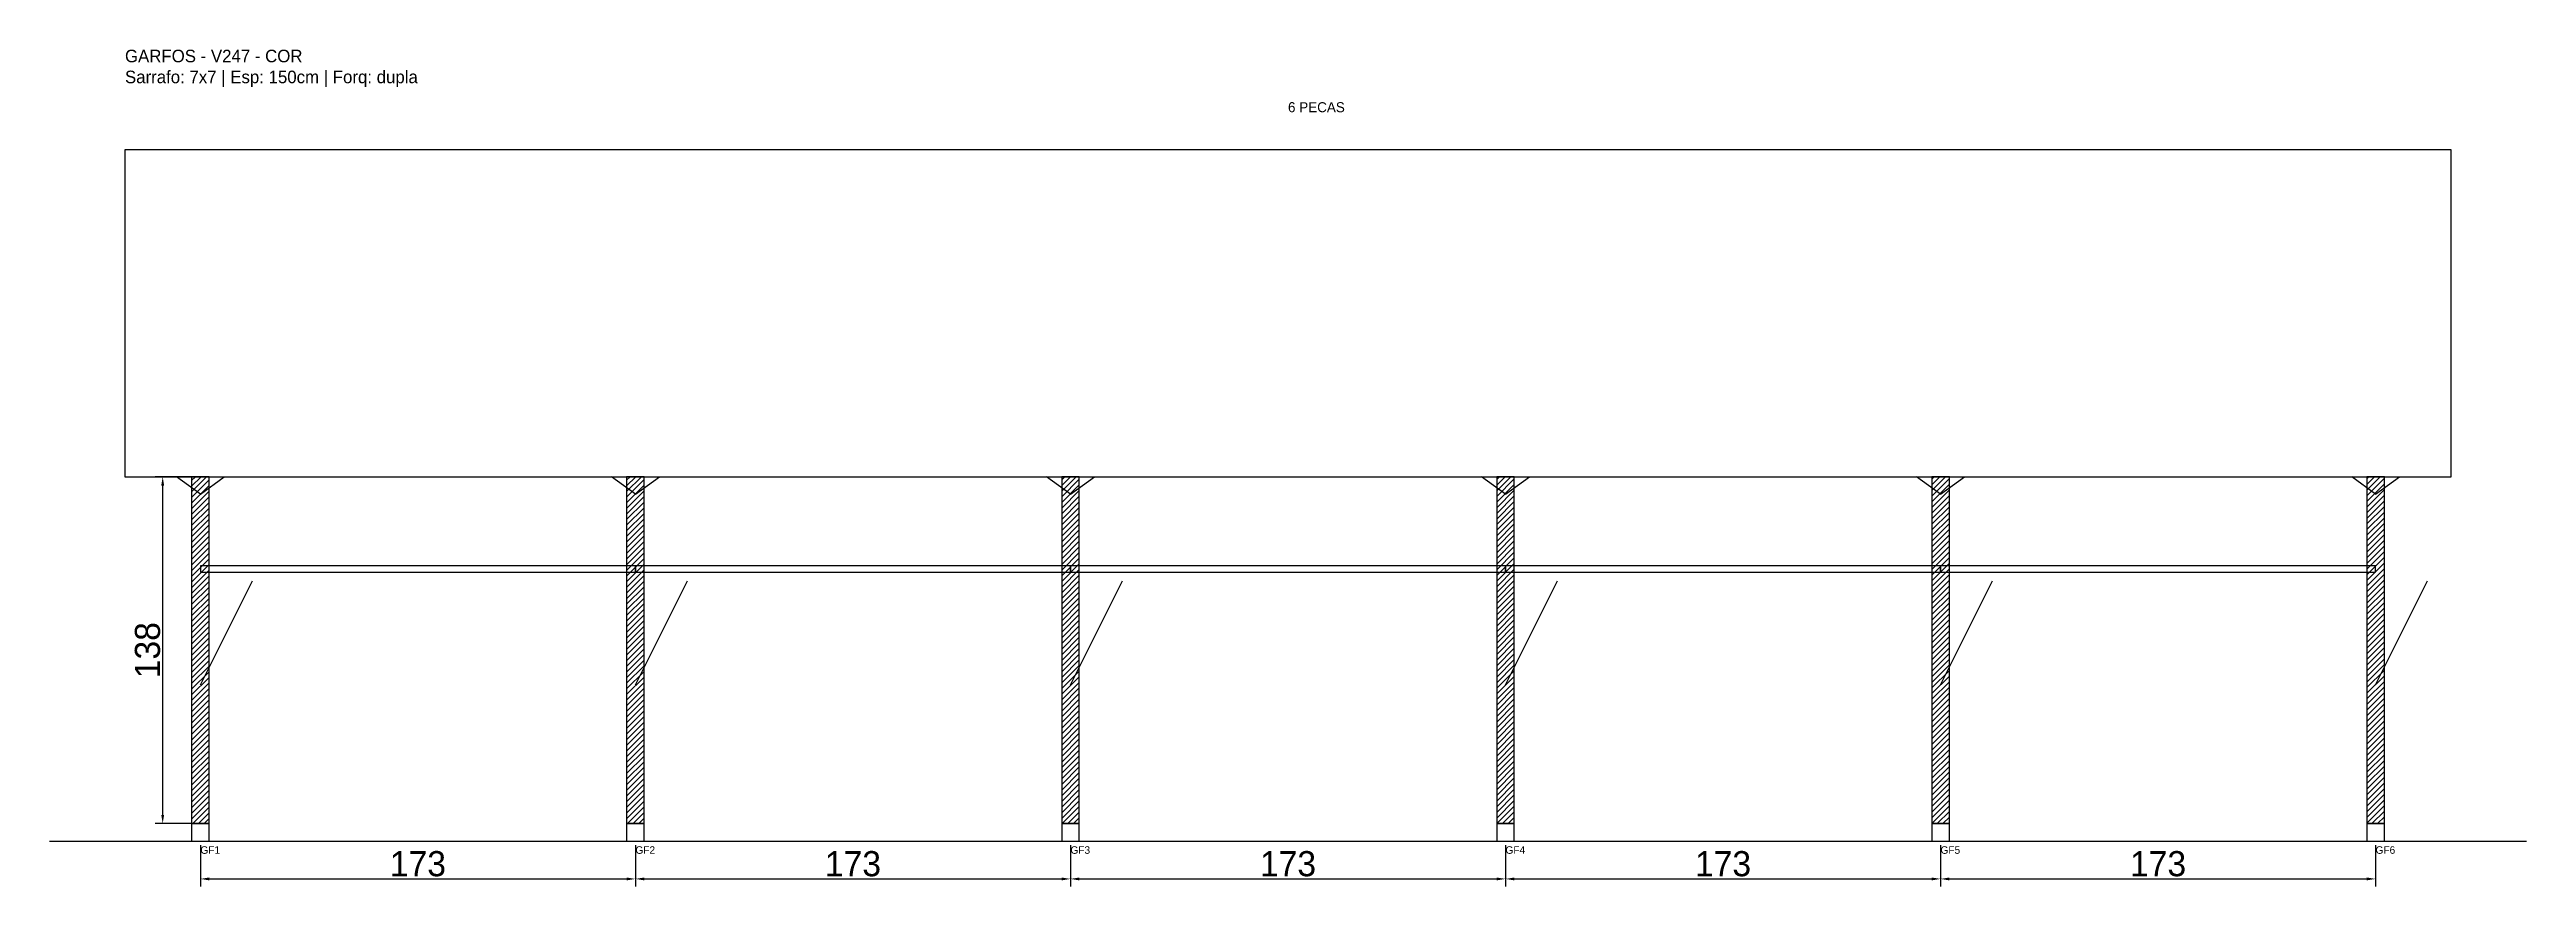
# Model space of a CAD drawing. Header units: metres. Extents: x -30 to 955, y -25 to 308.
import ezdxf

# ---------------------------------------------------------------- set-up
doc = ezdxf.new("R2010")
doc.units = ezdxf.units.M
for name, color, linetype in [('BARRA_ANCORAGEM', 1, 'Continuous'), ('COTA', 241, 'Continuous'), ('GARFOS OK', 3, 'Continuous'), ('NOME DA VIGA', 6, 'Continuous'), ('SARR_7x7', 40, 'Continuous'), ('TIRAS REESCORAMENTO', 252, 'Continuous'), ('VIGAS', 3, 'Continuous')]:
    doc.layers.add(name, color=color, linetype=linetype)
doc.dimstyles.new('EZ DXF', dxfattribs={"dimtxt": 10, "dimasz": 3.5, "dimexe": 3, "dimexo": 1.5, "dimgap": 1, "dimtad": 1, "dimdec": 1, "dimdsep": 46, "dimcen": 2.5, "dimazin": 3, "dimtfac": 1, "dimtmove": 0, "dimatfit": 3})

msp = doc.modelspace()

# ---------------------------------------------------------------- hatches: boundary and pattern name
at = {"layer": 'COTA'}
h = msp.add_hatch(dxfattribs=at)
h.set_pattern_fill('ANSI31', scale=0.5)
h.paths.add_polyline_path([(26.5, 0), (33.5, 0), (33.5, 138), (26.5, 138)])
h = msp.add_hatch(dxfattribs=at)
h.set_pattern_fill('ANSI31', scale=0.5)
h.paths.add_polyline_path([(199.5, 0), (206.5, 0), (206.5, 138), (199.5, 138)])
h = msp.add_hatch(dxfattribs=at)
h.set_pattern_fill('ANSI31', scale=0.5)
h.paths.add_polyline_path([(372.5, 0), (379.5, 0), (379.5, 138), (372.5, 138)])
h = msp.add_hatch(dxfattribs=at)
h.set_pattern_fill('ANSI31', scale=0.5)
h.paths.add_polyline_path([(545.5, 0), (552.5, 0), (552.5, 138), (545.5, 138)])
h = msp.add_hatch(dxfattribs=at)
h.set_pattern_fill('ANSI31', scale=0.5)
h.paths.add_polyline_path([(718.5, 0), (725.5, 0), (725.5, 138), (718.5, 138)])
h = msp.add_hatch(dxfattribs=at)
h.set_pattern_fill('ANSI31', scale=0.5)
h.paths.add_polyline_path([(891.5, 0), (898.5, 0), (898.5, 138), (891.5, 138)])

# ---------------------------------------------------------------- linework, layer by layer
at = {"layer": 'BARRA_ANCORAGEM'}
for p, q in [((30, 55.2), (50.7, 96.6)), ((203, 55.2), (223.7, 96.6)), ((376, 55.2), (396.7, 96.6)), ((549, 55.2), (569.7, 96.6)), ((722, 55.2), (742.7, 96.6)), ((895, 55.2), (915.7, 96.6))]:
    msp.add_line(p, q, dxfattribs=at)
at = {"layer": 'GARFOS OK'}
for p, q in [((30, 131), (20.5, 138)), ((20.5, 138), (39.5, 138)), ((30, 131), (39.5, 138)), ((203, 131), (193.5, 138)), ((193.5, 138), (212.5, 138)), ((203, 131), (212.5, 138)), ((376, 131), (366.5, 138)), ((366.5, 138), (385.5, 138)), ((376, 131), (385.5, 138)), ((549, 131), (539.5, 138)), ((539.5, 138), (558.5, 138)), ((549, 131), (558.5, 138)), ((722, 131), (712.5, 138)), ((712.5, 138), (731.5, 138)), ((722, 131), (731.5, 138)), ((895, 131), (885.5, 138)), ((885.5, 138), (904.5, 138)), ((895, 131), (904.5, 138))]:
    msp.add_line(p, q, dxfattribs=at)
at = {"layer": 'GARFOS OK', "linetype": 'CONTINUOUS'}
msp.add_line((-30, -7), (955, -7), dxfattribs=at)
at = {"layer": 'GARFOS OK'}
for points in [[(26.5, 0), (33.5, 0), (33.5, 138), (26.5, 138), (26.5, 0)], [(199.5, 0), (206.5, 0), (206.5, 138), (199.5, 138), (199.5, 0)], [(372.5, 0), (379.5, 0), (379.5, 138), (372.5, 138), (372.5, 0)], [(545.5, 0), (552.5, 0), (552.5, 138), (545.5, 138), (545.5, 0)], [(718.5, 0), (725.5, 0), (725.5, 138), (718.5, 138), (718.5, 0)], [(891.5, 0), (898.5, 0), (898.5, 138), (891.5, 138), (891.5, 0)]]:
    msp.add_lwpolyline(points, dxfattribs=at)
at = {"layer": 'SARR_7x7'}
for points in [[(26.5, -7), (33.5, -7), (33.5, 0), (26.5, 0), (26.5, -7)], [(199.5, -7), (206.5, -7), (206.5, 0), (199.5, 0), (199.5, -7)], [(372.5, -7), (379.5, -7), (379.5, 0), (372.5, 0), (372.5, -7)], [(545.5, -7), (552.5, -7), (552.5, 0), (545.5, 0), (545.5, -7)], [(718.5, -7), (725.5, -7), (725.5, 0), (718.5, 0), (718.5, -7)], [(891.5, -7), (898.5, -7), (898.5, 0), (891.5, 0), (891.5, -7)]]:
    msp.add_lwpolyline(points, dxfattribs=at)
at = {"layer": 'TIRAS REESCORAMENTO'}
for points in [[(30, 100), (203, 100), (203, 102.5), (30, 102.5), (30, 100)], [(203, 100), (376, 100), (376, 102.5), (203, 102.5), (203, 100)], [(376, 100), (549, 100), (549, 102.5), (376, 102.5), (376, 100)], [(549, 100), (722, 100), (722, 102.5), (549, 102.5), (549, 100)], [(722, 100), (895, 100), (895, 102.5), (722, 102.5), (722, 100)]]:
    msp.add_lwpolyline(points, dxfattribs=at)
at = {"layer": 'VIGAS'}
msp.add_lwpolyline([(0, 138), (925, 138), (925, 268), (0, 268), (0, 138)], dxfattribs=at)

# ---------------------------------------------------------------- texts
at = {"layer": 'NOME DA VIGA'}
for s, height, p in [('6 PECAS', 4, (462.5, 283)), ('GF1', 3, (30, -12)), ('GF2', 3, (203, -12)), ('GF3', 3, (376, -12)), ('GF4', 3, (549, -12)), ('GF5', 3, (722, -12)), ('GF6', 3, (895, -12))]:
    msp.add_text(s, height=height, dxfattribs=at).set_placement(p)
at = {"layer": 'NOME DA VIGA', "insert": (0, 293), "char_height": 5, "attachment_point": 7}
msp.add_mtext('GARFOS - V247 - COR\\PSarrafo: 7x7 | Esp: 150cm | Forq: dupla', dxfattribs=at)

# ---------------------------------------------------------------- dimensions: what is measured, and where the dimension line sits
at = {"layer": 'COTA'}
msp.add_linear_dim(base=(15, 0), p1=(30, 0), p2=(30, 138), angle=90, dimstyle='EZ DXF', dxfattribs=at).render()
for base, p1, p2 in [((30, -22), (30, -7), (203, -7)), ((203, -22), (203, -7), (376, -7)), ((376, -22), (376, -7), (549, -7)), ((549, -22), (549, -7), (722, -7)), ((722, -22), (722, -7), (895, -7))]:
    msp.add_linear_dim(base=base, p1=p1, p2=p2, dimstyle='EZ DXF', dxfattribs=at).render()

doc.saveas('drawing.dxf')
